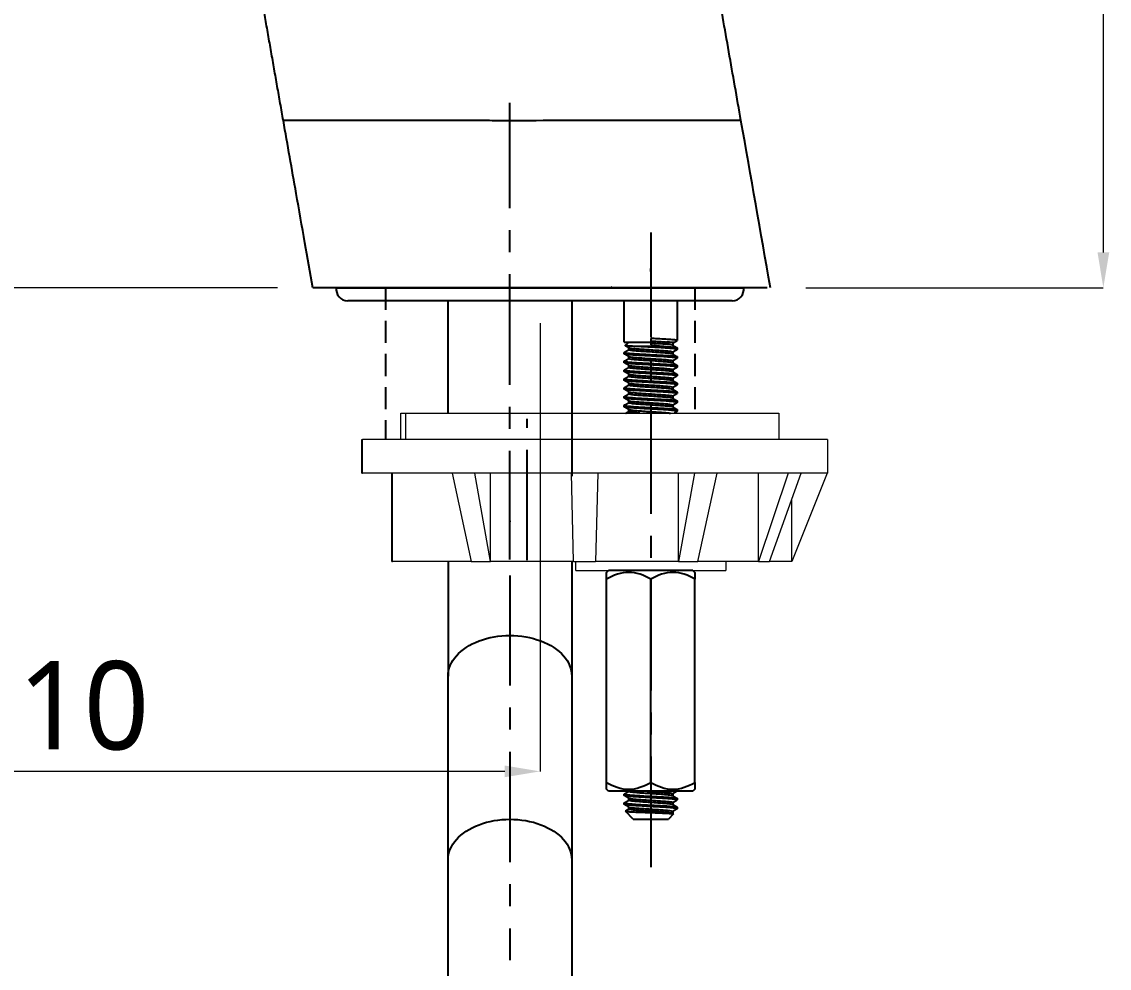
# Model space of a CAD drawing. Extents: x 0 to 790, y 0 to 579.
# Drawn here: x 447.9 to 571, y 218.8 to 326 of the extents above; entities that cross this region are included whole.
import ezdxf

# ---------------------------------------------------------------- set-up
doc = ezdxf.new("R2010")
doc.units = 0
doc.header["$LTSCALE"] = 10
doc.header["$MEASUREMENT"] = 0
doc.header["$PDMODE"] = 3
doc.header["$PDSIZE"] = -10
doc.linetypes.add('CENTER', pattern=[2, 1.25, -0.25, 0.25, -0.25])
doc.linetypes.add('HIDDEN', pattern=[0.375, 0.25, -0.125])
doc.layers.get('0').update_dxf_attribs({"linetype": 'CONTINUOUS'})
doc.layers.get('DEFPOINTS').update_dxf_attribs({"linetype": 'CONTINUOUS'})
doc.layers.add('1', color=7, linetype='CONTINUOUS')
doc.layers.add('30', color=7, linetype='CONTINUOUS', true_color=0xffffff)
doc.styles.add('Daelim Dimension', font='NanumGothic_1.ttf')
doc.dimstyles.new('DEFAULT', dxfattribs={"dimscale": 2, "dimtxt": 2, "dimasz": 2, "dimexe": 0, "dimexo": 2, "dimgap": 1, "dimtad": 1, "dimdec": 0, "dimzin": 9, "dimdsep": 46, "dimtxsty": 'Daelim Dimension', "dimcen": 0.5, "dimclrd": 5, "dimclre": 5, "dimclrt": 256, "dimadec": 1, "dimazin": 0, "dimtfac": 1, "dimtdec": 0, "dimtix": 1, "dimtmove": 0, "dimatfit": 3, "dimfxl": 1, "dimtolj": 1, "dimtzin": 1, "dimlwd": 9, "dimlwe": 9, "dimarcsym": 0})

# ---------------------------------------------------------------- blocks, each defined once
blk = doc.blocks.new('*D6')
at = {"color": 5, "lineweight": 9, "ltscale": 0.5, "transparency": 16777216}
for p, q in [((395.73, 366.42), (395.73, 241.1)), ((506.53, 291.86), (506.53, 241.1)), ((502.53, 241.1), (399.73, 241.1))]:
    blk.add_line(p, q, dxfattribs=at)
at = {"color": 5, "ltscale": 0.5, "transparency": 16777216}
for points in [[(399.73, 241.77), (399.73, 240.44), (395.73, 241.1)], [(502.53, 241.77), (502.53, 240.44), (506.53, 241.1)]]:
    blk.add_solid(points, dxfattribs=at)
at = {"layer": 'DEFPOINTS', "color": 0, "ltscale": 0.5, "transparency": 16777216}
for p in [(395.73, 370.42), (506.53, 295.86), (395.73, 241.1)]:
    blk.add_point(p, dxfattribs=at)
at = {"color": 7, "ltscale": 0.5, "transparency": 16777216, "insert": (451.13, 248.51), "char_height": 10, "attachment_point": 5, "style": 'Daelim Dimension'}
blk.add_mtext('\\A1;110', dxfattribs=at)
blk = doc.blocks.new('*D8')
at = {"color": 5, "lineweight": 9, "ltscale": 0.5, "transparency": 16777216}
for p, q in [((391.71, 370.42), (350.83, 370.42)), ((350.83, 366.42), (350.83, 299.86)), ((476.8, 295.86), (350.83, 295.86))]:
    blk.add_line(p, q, dxfattribs=at)
at = {"color": 5, "ltscale": 0.5, "transparency": 16777216}
for points in [[(350.16, 366.42), (351.49, 366.42), (350.83, 370.42)], [(350.16, 299.86), (351.49, 299.86), (350.83, 295.86)]]:
    blk.add_solid(points, dxfattribs=at)
at = {"layer": 'DEFPOINTS', "color": 0, "ltscale": 0.5, "transparency": 16777216}
for p in [(395.71, 370.42), (350.83, 295.86), (480.8, 295.86)]:
    blk.add_point(p, dxfattribs=at)
at = {"color": 7, "ltscale": 0.5, "transparency": 16777216, "insert": (343.49, 333.14), "char_height": 10, "attachment_point": 5, "rotation": 90, "style": 'Daelim Dimension'}
blk.add_mtext('\\A1;74', dxfattribs=at)
blk = doc.blocks.new('*D3')
at = {"color": 5, "lineweight": 9, "ltscale": 0.5, "transparency": 16777216}
for p, q in [((454.2, 433.1), (570.3, 433.1)), ((570.3, 429.1), (570.3, 299.86)), ((536.62, 295.86), (570.3, 295.86))]:
    blk.add_line(p, q, dxfattribs=at)
at = {"color": 5, "ltscale": 0.5, "transparency": 16777216}
for points in [[(569.64, 429.1), (570.97, 429.1), (570.3, 433.1)], [(569.64, 299.86), (570.97, 299.86), (570.3, 295.86)]]:
    blk.add_solid(points, dxfattribs=at)
at = {"layer": 'DEFPOINTS', "color": 0, "ltscale": 0.5, "transparency": 16777216}
for p in [(450.2, 433.1), (532.62, 295.86), (570.3, 295.86)]:
    blk.add_point(p, dxfattribs=at)
at = {"color": 7, "ltscale": 0.5, "transparency": 16777216, "insert": (562.85, 364.48), "char_height": 10, "attachment_point": 5, "rotation": 90, "style": 'Daelim Dimension'}
blk.add_mtext('\\A1;137', dxfattribs=at)
blk = doc.blocks.new('*D5')
at = {"color": 5, "lineweight": 9, "ltscale": 0.5, "transparency": 16777216}
for p, q in [((357.01, 295.86), (351.89, 295.86)), ((351.89, 151.36), (351.89, 291.86)), ((487.87, 147.36), (351.89, 147.36))]:
    blk.add_line(p, q, dxfattribs=at)
at = {"color": 5, "ltscale": 0.5, "transparency": 16777216}
for points in [[(351.22, 291.86), (352.56, 291.86), (351.89, 295.86)], [(351.22, 151.36), (352.56, 151.36), (351.89, 147.36)]]:
    blk.add_solid(points, dxfattribs=at)
at = {"layer": 'DEFPOINTS', "color": 0, "ltscale": 0.5, "transparency": 16777216}
for p in [(351.89, 295.86), (361.01, 295.86), (491.87, 147.36)]:
    blk.add_point(p, dxfattribs=at)
at = {"color": 7, "ltscale": 0.5, "transparency": 16777216, "insert": (344.44, 221.61), "char_height": 10, "attachment_point": 5, "rotation": 90, "style": 'Daelim Dimension'}
blk.add_mtext('\\A1;350', dxfattribs=at)

msp = doc.modelspace()

# ---------------------------------------------------------------- linework, layer by layer
at = {"ltscale": 0.5}
msp.add_line((483.46, 295.86), (529.59, 295.86), dxfattribs=at)
at = {"color": 7, "linetype": 'HIDDEN'}
for p, q in [((489.05, 295.86), (489.05, 278.66)), ((524.05, 295.86), (524.05, 281.66))]:
    msp.add_line(p, q, dxfattribs=at)
at = {"layer": '1', "color": 7, "linetype": 'Continuous'}
for p, q in [((528.29, 294.38), (484.76, 294.38)), ((496.12, 281.66), (496.12, 294.38)), ((510.12, 294.38), (510.12, 274.51)), ((516.07, 289.7), (516.07, 294.38)), ((522.07, 294.38), (522.07, 289.87)), ((516.07, 289.7), (519.07, 289.7)), ((516.18, 289.32), (516.57, 289.7)), ((519.07, 290.12), (519.07, 289.7)), ((519.07, 289.7), (519.07, 289.4)), ((521.57, 289.7), (521.63, 289.64)), ((521.57, 289.58), (521.57, 289.33)), ((516.07, 288.37), (516.07, 288.54)), ((516.57, 288.83), (516.57, 289.07)), ((520.56, 289.2), (517.58, 289.2)), ((521.57, 288.58), (521.57, 288.33)), ((522.07, 289.04), (522.07, 288.87)), ((516.07, 287.37), (516.07, 287.54)), ((516.57, 287.83), (516.57, 288.07)), ((516.57, 286.83), (516.57, 287.07)), ((521.57, 287.58), (521.57, 287.33)), ((522.07, 288.04), (522.07, 287.87)), ((522.07, 287.04), (522.07, 286.87)), ((516.07, 286.37), (516.07, 286.54)), ((516.57, 285.83), (516.57, 286.07)), ((521.57, 286.58), (521.57, 286.33)), ((522.07, 286.04), (522.07, 285.87)), ((516.07, 285.37), (516.07, 285.54)), ((516.07, 284.37), (516.07, 284.54)), ((516.57, 284.83), (516.57, 285.07)), ((521.57, 285.58), (521.57, 285.33)), ((521.57, 284.58), (521.57, 284.33)), ((522.07, 285.04), (522.07, 284.87)), ((516.07, 283.37), (516.07, 283.54)), ((516.57, 283.83), (516.57, 284.07)), ((521.57, 283.58), (521.57, 283.33)), ((522.07, 284.04), (522.07, 283.87)), ((516.07, 282.37), (516.07, 282.54)), ((516.57, 282.83), (516.57, 283.07)), ((516.57, 281.83), (516.57, 282.07)), ((521.57, 282.58), (521.57, 282.33)), ((522.07, 283.04), (522.07, 282.87)), ((522.07, 282.04), (522.07, 281.87)), ((496.12, 264.86), (496.12, 251.89)), ((510.12, 264.86), (510.12, 251.89)), ((514.07, 263.63), (514.29, 263.86)), ((523.84, 263.86), (514.29, 263.86)), ((523.84, 263.86), (524.07, 263.63)), ((514.07, 239.86), (514.07, 262.86)), ((519.07, 239.86), (519.07, 262.86)), ((524.07, 239.86), (524.07, 262.86)), ((496.12, 231.09), (496.12, 251.89)), ((510.12, 251.89), (510.12, 231.09)), ((514.29, 238.86), (514.07, 239.08)), ((523.84, 238.86), (514.29, 238.86)), ((516.57, 238.83), (516.57, 238.86)), ((524.07, 239.08), (523.84, 238.86)), ((516.07, 238.37), (516.07, 238.54)), ((516.57, 237.83), (516.57, 238.07)), ((521.57, 238.58), (521.57, 238.33)), ((522.07, 238.04), (522.07, 237.87)), ((516.07, 237.37), (516.07, 237.54)), ((517.07, 235.7), (516.19, 236.58)), ((516.57, 236.83), (516.57, 237.07)), ((521.57, 237.58), (521.57, 237.33)), ((521.57, 236.58), (521.57, 236.33)), ((522.07, 237.04), (522.07, 236.87)), ((517.07, 235.7), (521.07, 235.7)), ((521.64, 236.28), (521.07, 235.7)), ((496.12, 211.41), (496.12, 231.09)), ((510.12, 231.09), (510.12, 211.41))]:
    msp.add_line(p, q, dxfattribs=at)
at = {"layer": '1', "color": 7, "linetype": 'Continuous', "lineweight": 18}
for p, q in [((490.76, 278.66), (490.76, 281.66)), ((490.76, 281.66), (491.31, 281.66)), ((491.31, 281.66), (533.57, 281.66)), ((533.57, 281.66), (533.57, 278.66)), ((486.35, 278.66), (486.44, 278.66)), ((486.35, 274.86), (486.35, 278.66)), ((539.07, 278.66), (486.44, 278.66)), ((539.07, 278.66), (539.07, 274.86)), ((486.35, 274.86), (486.44, 274.86)), ((496.57, 274.86), (486.44, 274.86)), ((489.75, 264.86), (489.75, 274.86)), ((496.57, 274.86), (498.75, 264.86)), ((499.1, 274.86), (496.57, 274.86)), ((510.1, 274.86), (499.14, 274.86)), ((499.14, 274.85), (499.14, 274.86)), ((500.92, 264.86), (499.14, 274.85)), ((500.92, 264.86), (500.92, 274.86)), ((513.03, 274.86), (510.1, 274.86)), ((510.32, 264.86), (510.1, 274.86)), ((513.07, 274.85), (512.82, 264.86)), ((513.07, 274.85), (513.07, 274.86)), ((524.03, 274.86), (513.07, 274.86)), ((524.03, 274.86), (522.22, 264.86)), ((522.22, 264.86), (522.22, 274.86)), ((526.56, 274.86), (524.03, 274.86)), ((524.38, 264.86), (526.59, 274.85)), ((526.59, 274.85), (526.59, 274.86)), ((534.62, 274.86), (526.59, 274.86)), ((534.62, 274.86), (531.26, 264.86)), ((531.26, 264.86), (531.26, 274.86)), ((532.51, 264.86), (536.1, 274.85)), ((536.08, 274.86), (534.62, 274.86)), ((539.03, 274.86), (535.03, 264.86)), ((536.1, 274.85), (536.1, 274.86)), ((539.03, 274.86), (536.1, 274.86)), ((539.07, 274.86), (539.03, 274.86)), ((535.03, 264.86), (535.03, 271.88)), ((489.75, 264.86), (489.83, 264.86)), ((498.75, 264.86), (489.83, 264.86)), ((498.75, 264.86), (500.92, 264.86)), ((510.32, 264.86), (500.92, 264.86)), ((510.32, 264.86), (512.82, 264.86)), ((510.57, 263.86), (510.57, 264.86)), ((522.22, 264.86), (512.82, 264.86)), ((522.22, 264.86), (524.38, 264.86)), ((531.26, 264.86), (524.38, 264.86)), ((527.57, 264.86), (527.57, 263.86)), ((531.26, 264.86), (532.51, 264.86)), ((535.03, 264.86), (532.51, 264.86)), ((510.57, 263.86), (527.57, 263.86))]:
    msp.add_line(p, q, dxfattribs=at)
at = {"layer": '1', "color": 7, "linetype": 'Continuous', "lineweight": 13}
for p, q in [((491.31, 281.66), (491.31, 278.66)), ((486.44, 274.86), (486.44, 278.66)), ((489.83, 264.86), (489.83, 274.86))]:
    msp.add_line(p, q, dxfattribs=at)
at = {"layer": '1', "color": 7, "linetype": 'Continuous'}
for centre, start, end in [((484.76, 295.69), 172.6086, 270), ((528.29, 295.69), 270, 7.3914)]:
    msp.add_arc(centre, 1.31, start, end, dxfattribs=at)
at = {"layer": '1', "color": 7, "linetype": 'Continuous', "lineweight": 18, "extrusion": (0, 0, -1)}
for centre, major_axis, ratio, start_param, end_param in [((511.46, 206.7), (-15.38, 68.06), 0.332406, 0.128423, 0.129785), ((511.58, 206.7), (-0.02, 68.25), 0.401159, 0.053537, 0.054899), ((511.7, 206.73), (15.35, 68.03), 0.332526, 6.261762, 6.263125), ((511.78, 206.7), (24.43, 68.11), 0.178447, 6.272718, 6.27408)]:
    msp.add_ellipse(centre, major_axis=major_axis, ratio=ratio, start_param=start_param, end_param=end_param, dxfattribs=at)
at = {"layer": '1', "color": 7, "linetype": 'Continuous', "extrusion": (0, 0, -1)}
for centre in [(503.12, 251.89), (503.12, 231.09)]:
    msp.add_ellipse(centre, major_axis=(-7, 0), ratio=0.656059, start_param=0, end_param=3.141593, dxfattribs=at)
at = {"layer": '1', "color": 1, "linetype": 'CENTER'}
for points, knots in [([(503.12, 265.08), (503.12, 270.08), (503.12, 316.8)], [0, 0, 0.096663, 1, 1]), ([(519.07, 302.1), (519.07, 297.1), (519.07, 229.2)], [0, 0, 0.06859, 1, 1]), ([(505.07, 265.01), (505.07, 270.01), (505.07, 281.01)], [0, 0, 0.3125, 1, 1]), ([(503.12, 263.26), (503.12, 258.26), (503.12, 219.73)], [0, 0, 0.114857, 1, 1])]:
    msp.add_open_spline(points, degree=1, knots=knots, dxfattribs=at)
at = {"layer": '1', "color": 7, "linetype": 'Continuous'}
for points, knots in [([(514.61, 295.93), (514.61, 295.93), (514.6, 295.93), (514.6, 295.92), (514.6, 295.92), (514.6, 295.92)], [0, 0, 0, 0, 0.562788, 0.562788, 1, 1, 1, 1]), ([(522.07, 289.87), (522.07, 289.88), (522.02, 289.9), (521.84, 289.94), (521.69, 289.95), (521.29, 289.99), (521.04, 290), (520.49, 290.04), (520.17, 290.06), (519.59, 290.09), (519.33, 290.1), (519.07, 290.12)], [0, 0, 0, 0, 0.187281, 0.187281, 0.402456, 0.402456, 0.617581, 0.617581, 0.832718, 0.832718, 1, 1, 1, 1]), ([(519.07, 289.83), (519.1, 289.83), (519.14, 289.82), (519.45, 289.81), (519.74, 289.79), (520.26, 289.75), (520.5, 289.73), (520.76, 289.71), (520.81, 289.71), (520.86, 289.7)], [0, 0, 0, 0, 0.053341, 0.053341, 0.477671, 0.477671, 0.901842, 0.901842, 1, 1, 1, 1]), ([(521.55, 289.34), (521.54, 289.35), (521.53, 289.35), (521.45, 289.38), (521.34, 289.39), (521.04, 289.43), (520.85, 289.45), (520.41, 289.49), (520.16, 289.5), (519.63, 289.54), (519.35, 289.56), (519.07, 289.58)], [0, 0, 0, 0, 0.082063, 0.082063, 0.311546, 0.311546, 0.540984, 0.540984, 0.770498, 0.770498, 1, 1, 1, 1]), ([(519.07, 289.4), (519.23, 289.38), (519.39, 289.36), (519.55, 289.34), (519.9, 289.29), (520.24, 289.24), (520.56, 289.2)], [0, 0, 0, 0, 0.316637, 0.316637, 0.316637, 1, 1, 1, 1]), ([(521.64, 289.62), (521.64, 289.63), (521.6, 289.64), (521.47, 289.66), (521.34, 289.67), (521.08, 289.69), (520.97, 289.7), (520.86, 289.7)], [0, 0, 0, 0, 0.316108, 0.316108, 0.752657, 0.752657, 1, 1, 1, 1]), ([(520.86, 289.7), (521.01, 289.7), (521.15, 289.7), (521.43, 289.7), (521.56, 289.7), (521.75, 289.7), (521.8, 289.7), (521.79, 289.7), (521.79, 289.7), (521.79, 289.7)], [0, 0, 0, 0, 0.255283, 0.255283, 0.609051, 0.609051, 0.994456, 0.994456, 1, 1, 1, 1]), ([(516.07, 288.54), (516.07, 288.53), (516.09, 288.52), (516.19, 288.49), (516.31, 288.47), (516.65, 288.43), (516.88, 288.42), (517.39, 288.38), (517.69, 288.36), (518.32, 288.33), (518.66, 288.31), (519.33, 288.27), (519.67, 288.25), (520.31, 288.22), (520.62, 288.2), (521.15, 288.17), (521.39, 288.15), (521.76, 288.11), (521.9, 288.09), (522.04, 288.06), (522.07, 288.05), (522.07, 288.04)], [0, 0, 0, 0, 0.062306, 0.062306, 0.169753, 0.169753, 0.277207, 0.277207, 0.384644, 0.384644, 0.49211, 0.49211, 0.599543, 0.599543, 0.707012, 0.707012, 0.814452, 0.814452, 0.921903, 0.921903, 1, 1, 1, 1]), ([(522.07, 287.87), (522.07, 287.87), (522.06, 287.88), (522.01, 287.9), (521.92, 287.92), (521.63, 287.96), (521.43, 287.98), (520.96, 288.01), (520.68, 288.03), (520.07, 288.07), (519.74, 288.08), (519.07, 288.12), (518.73, 288.14), (518.07, 288.17), (517.75, 288.19), (517.18, 288.23), (516.93, 288.24), (516.51, 288.28), (516.34, 288.3), (516.12, 288.33), (516.07, 288.35), (516.07, 288.37)], [0, 0, 0, 0, 0.035132, 0.035132, 0.142705, 0.142705, 0.250312, 0.250312, 0.357888, 0.357888, 0.465496, 0.465496, 0.57307, 0.57307, 0.68066, 0.68066, 0.788248, 0.788248, 0.895827, 0.895827, 1, 1, 1, 1]), ([(517.58, 289.2), (517.3, 289.21), (517.04, 289.22), (516.62, 289.25), (516.45, 289.26), (516.23, 289.28), (516.17, 289.29), (516.17, 289.31), (516.17, 289.31), (516.17, 289.31)], [0, 0, 0, 0, 0.321107, 0.321107, 0.64382, 0.64382, 0.966535, 0.966535, 1, 1, 1, 1]), ([(521.55, 288.34), (521.52, 288.36), (521.45, 288.37), (521.24, 288.41), (521.08, 288.43), (520.69, 288.46), (520.46, 288.48), (519.97, 288.52), (519.69, 288.53), (519.14, 288.57), (518.85, 288.59), (518.3, 288.62), (518.03, 288.64), (517.55, 288.68), (517.33, 288.7), (516.97, 288.73), (516.82, 288.75), (516.63, 288.79), (516.57, 288.8), (516.57, 288.82), (516.57, 288.82), (516.57, 288.83)], [0, 0, 0, 0, 0.099977, 0.099977, 0.211767, 0.211767, 0.32359, 0.32359, 0.435385, 0.435385, 0.547181, 0.547181, 0.658997, 0.658997, 0.77079, 0.77079, 0.882627, 0.882627, 0.994411, 0.994411, 1, 1, 1, 1]), ([(516.58, 289.06), (516.61, 289.05), (516.67, 289.03), (516.87, 289), (517.03, 288.98), (517.41, 288.94), (517.63, 288.93), (518.13, 288.89), (518.4, 288.87), (518.96, 288.84), (519.24, 288.82), (519.8, 288.78), (520.07, 288.77), (520.55, 288.73), (520.78, 288.71), (521.14, 288.68), (521.29, 288.66), (521.5, 288.62), (521.55, 288.6), (521.57, 288.58), (521.57, 288.58), (521.57, 288.58)], [0, 0, 0, 0, 0.092499, 0.092499, 0.204283, 0.204283, 0.316097, 0.316097, 0.427888, 0.427888, 0.539675, 0.539675, 0.651489, 0.651489, 0.763274, 0.763274, 0.875106, 0.875106, 0.986884, 0.986884, 1, 1, 1, 1]), ([(522.07, 288.87), (522.07, 288.88), (522.04, 288.89), (521.9, 288.93), (521.76, 288.94), (521.39, 288.98), (521.16, 289), (520.62, 289.03), (520.32, 289.05), (519.68, 289.09), (519.34, 289.1), (518.66, 289.14), (518.32, 289.16), (518.01, 289.18), (517.86, 289.19), (517.72, 289.19), (517.58, 289.2)], [0, 0, 0, 0, 0.117085, 0.117085, 0.278512, 0.278512, 0.439927, 0.439927, 0.601334, 0.601334, 0.762766, 0.762766, 0.924158, 0.924158, 0.924158, 1, 1, 1, 1]), ([(520.56, 289.2), (520.85, 289.19), (521.11, 289.17), (521.55, 289.13), (521.73, 289.11), (521.98, 289.08), (522.05, 289.06), (522.07, 289.04), (522.07, 289.04), (522.07, 289.04)], [0, 0, 0, 0, 0.314872, 0.314872, 0.636042, 0.636042, 0.957308, 0.957308, 1, 1, 1, 1]), ([(516.08, 287.55), (516.07, 287.55), (516.07, 287.54), (516.06, 287.52), (516.12, 287.5), (516.34, 287.46), (516.5, 287.45), (516.92, 287.41), (517.18, 287.39), (517.74, 287.36), (518.06, 287.34), (518.72, 287.31), (519.06, 287.29), (519.73, 287.25), (520.06, 287.23), (520.67, 287.2), (520.95, 287.18), (521.43, 287.14), (521.63, 287.12), (521.92, 287.09), (522.01, 287.07), (522.06, 287.05), (522.07, 287.04), (522.07, 287.04)], [0, 0, 0, 0, 0.027906, 0.027906, 0.132117, 0.132117, 0.236367, 0.236367, 0.340585, 0.340585, 0.444817, 0.444817, 0.54904, 0.54904, 0.653254, 0.653254, 0.7575, 0.7575, 0.861716, 0.861716, 0.965964, 0.965964, 1, 1, 1, 1]), ([(522.05, 286.85), (522.06, 286.86), (522.06, 286.86), (522.07, 286.88), (522.03, 286.9), (521.82, 286.94), (521.66, 286.96), (521.26, 286.99), (521.01, 287.01), (520.45, 287.04), (520.13, 287.06), (519.48, 287.1), (519.13, 287.11), (518.46, 287.15), (518.13, 287.17), (517.52, 287.21), (517.23, 287.22), (516.75, 287.26), (516.54, 287.28), (516.24, 287.31), (516.14, 287.33), (516.08, 287.35), (516.07, 287.36), (516.07, 287.37)], [0, 0, 0, 0, 0.023619, 0.023619, 0.12783, 0.12783, 0.232073, 0.232073, 0.336291, 0.336291, 0.440517, 0.440517, 0.544741, 0.544741, 0.648951, 0.648951, 0.753198, 0.753198, 0.857412, 0.857412, 0.961655, 0.961655, 1, 1, 1, 1]), ([(521.55, 287.34), (521.54, 287.35), (521.51, 287.36), (521.39, 287.39), (521.27, 287.4), (520.95, 287.44), (520.74, 287.46), (520.28, 287.49), (520.02, 287.51), (519.49, 287.55), (519.2, 287.57), (518.64, 287.6), (518.36, 287.62), (517.84, 287.66), (517.6, 287.67), (517.18, 287.71), (517, 287.73), (516.74, 287.76), (516.64, 287.78), (516.58, 287.81), (516.57, 287.82), (516.57, 287.83)], [0, 0, 0, 0, 0.058801, 0.058801, 0.169952, 0.169952, 0.281099, 0.281099, 0.39227, 0.39227, 0.503404, 0.503404, 0.614583, 0.614583, 0.725721, 0.725721, 0.836889, 0.836889, 0.948035, 0.948035, 1, 1, 1, 1]), ([(516.58, 288.06), (516.59, 288.06), (516.6, 288.05), (516.67, 288.03), (516.78, 288.01), (517.07, 287.98), (517.25, 287.96), (517.69, 287.92), (517.94, 287.91), (518.46, 287.87), (518.75, 287.85), (519.31, 287.81), (519.59, 287.8), (520.12, 287.76), (520.38, 287.74), (520.82, 287.71), (521.02, 287.69), (521.32, 287.65), (521.43, 287.64), (521.54, 287.61), (521.57, 287.59), (521.57, 287.58)], [0, 0, 0, 0, 0.032245, 0.032245, 0.143447, 0.143447, 0.254625, 0.254625, 0.365847, 0.365847, 0.477017, 0.477017, 0.588222, 0.588222, 0.699404, 0.699404, 0.810594, 0.810594, 0.921793, 0.921793, 1, 1, 1, 1]), ([(516.58, 287.06), (516.6, 287.05), (516.65, 287.04), (516.81, 287.01), (516.95, 286.99), (517.3, 286.95), (517.51, 286.94), (517.99, 286.9), (518.26, 286.88), (518.81, 286.85), (519.1, 286.83), (519.65, 286.79), (519.93, 286.78), (520.43, 286.74), (520.66, 286.72), (521.05, 286.68), (521.22, 286.67), (521.45, 286.63), (521.53, 286.61), (521.56, 286.59), (521.57, 286.58), (521.57, 286.58)], [0, 0, 0, 0, 0.074862, 0.074862, 0.186419, 0.186419, 0.297989, 0.297989, 0.40956, 0.40956, 0.52111, 0.52111, 0.632701, 0.632701, 0.744254, 0.744254, 0.855848, 0.855848, 0.967397, 0.967397, 1, 1, 1, 1]), ([(516.07, 286.54), (516.07, 286.53), (516.08, 286.52), (516.13, 286.5), (516.23, 286.48), (516.54, 286.44), (516.74, 286.43), (517.23, 286.39), (517.51, 286.37), (518.12, 286.34), (518.46, 286.32), (519.13, 286.28), (519.47, 286.27), (520.12, 286.23), (520.44, 286.21), (521, 286.18), (521.25, 286.16), (521.66, 286.12), (521.82, 286.1), (522.02, 286.07), (522.07, 286.05), (522.07, 286.04)], [0, 0, 0, 0, 0.039741, 0.039741, 0.147309, 0.147309, 0.254905, 0.254905, 0.362472, 0.362472, 0.470074, 0.470074, 0.57764, 0.57764, 0.685227, 0.685227, 0.792804, 0.792804, 0.900377, 0.900377, 1, 1, 1, 1]), ([(522.07, 285.87), (522.07, 285.88), (522.05, 285.89), (521.96, 285.92), (521.85, 285.93), (521.52, 285.97), (521.3, 285.99), (520.8, 286.02), (520.5, 286.04), (519.88, 286.08), (519.54, 286.09), (518.87, 286.13), (518.53, 286.15), (517.88, 286.18), (517.57, 286.2), (517.03, 286.24), (516.79, 286.25), (516.41, 286.29), (516.26, 286.31), (516.1, 286.34), (516.07, 286.35), (516.07, 286.37)], [0, 0, 0, 0, 0.056335, 0.056335, 0.163935, 0.163935, 0.27155, 0.27155, 0.379144, 0.379144, 0.48677, 0.48677, 0.594361, 0.594361, 0.701983, 0.701983, 0.809582, 0.809582, 0.917187, 0.917187, 1, 1, 1, 1]), ([(521.55, 286.34), (521.55, 286.34), (521.55, 286.35), (521.5, 286.36), (521.42, 286.38), (521.16, 286.42), (520.99, 286.44), (520.58, 286.47), (520.34, 286.49), (519.83, 286.53), (519.55, 286.54), (518.99, 286.58), (518.7, 286.6), (518.16, 286.63), (517.9, 286.65), (517.43, 286.69), (517.22, 286.71), (516.89, 286.74), (516.76, 286.76), (516.6, 286.79), (516.57, 286.81), (516.57, 286.83)], [0, 0, 0, 0, 0.012707, 0.012707, 0.12395, 0.12395, 0.235157, 0.235157, 0.346407, 0.346407, 0.457609, 0.457609, 0.568831, 0.568831, 0.680053, 0.680053, 0.791266, 0.791266, 0.902509, 0.902509, 1, 1, 1, 1]), ([(521.55, 285.34), (521.53, 285.35), (521.49, 285.37), (521.33, 285.4), (521.19, 285.41), (520.84, 285.45), (520.63, 285.47), (520.15, 285.5), (519.88, 285.52), (519.34, 285.56), (519.05, 285.58), (518.49, 285.61), (518.22, 285.63), (517.71, 285.66), (517.48, 285.68), (517.09, 285.72), (516.92, 285.74), (516.68, 285.77), (516.61, 285.79), (516.57, 285.82), (516.57, 285.82), (516.57, 285.83)], [0, 0, 0, 0, 0.07777, 0.07777, 0.188937, 0.188937, 0.300118, 0.300118, 0.4113, 0.4113, 0.522462, 0.522462, 0.633664, 0.633664, 0.744828, 0.744828, 0.856032, 0.856032, 0.967193, 0.967193, 1, 1, 1, 1]), ([(516.58, 286.06), (516.58, 286.06), (516.59, 286.06), (516.63, 286.04), (516.72, 286.02), (516.98, 285.99), (517.15, 285.97), (517.56, 285.93), (517.81, 285.91), (518.32, 285.88), (518.6, 285.86), (519.16, 285.82), (519.44, 285.81), (519.99, 285.77), (520.25, 285.75), (520.71, 285.72), (520.92, 285.7), (521.25, 285.66), (521.38, 285.65), (521.53, 285.61), (521.57, 285.59), (521.57, 285.58)], [0, 0, 0, 0, 0.011172, 0.011172, 0.12261, 0.12261, 0.234012, 0.234012, 0.345459, 0.345459, 0.456857, 0.456857, 0.568276, 0.568276, 0.679694, 0.679694, 0.791102, 0.791102, 0.90254, 0.90254, 1, 1, 1, 1]), ([(516.07, 285.54), (516.07, 285.52), (516.1, 285.51), (516.26, 285.48), (516.4, 285.46), (516.78, 285.42), (517.02, 285.41), (517.57, 285.37), (517.88, 285.35), (518.52, 285.32), (518.86, 285.3), (519.53, 285.26), (519.87, 285.24), (520.5, 285.21), (520.79, 285.19), (521.3, 285.15), (521.51, 285.14), (521.84, 285.1), (521.96, 285.08), (522.05, 285.06), (522.07, 285.05), (522.07, 285.04)], [0, 0, 0, 0, 0.082541, 0.082541, 0.190228, 0.190228, 0.297899, 0.297899, 0.405571, 0.405571, 0.513253, 0.513253, 0.620911, 0.620911, 0.728614, 0.728614, 0.836279, 0.836279, 0.943967, 0.943967, 1, 1, 1, 1]), ([(522.07, 284.87), (522.07, 284.87), (522.07, 284.87), (522.05, 284.89), (521.98, 284.91), (521.73, 284.95), (521.56, 284.97), (521.11, 285), (520.85, 285.02), (520.26, 285.06), (519.94, 285.07), (519.28, 285.11), (518.93, 285.13), (518.27, 285.16), (517.94, 285.18), (517.35, 285.22), (517.08, 285.23), (516.62, 285.27), (516.44, 285.29), (516.17, 285.32), (516.09, 285.34), (516.07, 285.36), (516.07, 285.36), (516.07, 285.37)], [0, 0, 0, 0, 0.012831, 0.012831, 0.120415, 0.120415, 0.228042, 0.228042, 0.335633, 0.335633, 0.443245, 0.443245, 0.550837, 0.550837, 0.65843, 0.65843, 0.766043, 0.766043, 0.873632, 0.873632, 0.981255, 0.981255, 1, 1, 1, 1]), ([(516.07, 284.54), (516.07, 284.53), (516.07, 284.53), (516.09, 284.51), (516.17, 284.49), (516.43, 284.45), (516.62, 284.44), (517.07, 284.4), (517.34, 284.38), (517.93, 284.35), (518.26, 284.33), (518.92, 284.29), (519.27, 284.28), (519.93, 284.24), (520.26, 284.22), (520.84, 284.19), (521.11, 284.17), (521.55, 284.13), (521.73, 284.11), (521.98, 284.08), (522.05, 284.06), (522.07, 284.04), (522.07, 284.04), (522.07, 284.04)], [0, 0, 0, 0, 0.018325, 0.018325, 0.125896, 0.125896, 0.233511, 0.233511, 0.341089, 0.341089, 0.448693, 0.448693, 0.55627, 0.55627, 0.663855, 0.663855, 0.771451, 0.771451, 0.879028, 0.879028, 0.986637, 0.986637, 1, 1, 1, 1]), ([(521.55, 284.34), (521.55, 284.35), (521.53, 284.35), (521.46, 284.37), (521.36, 284.39), (521.07, 284.43), (520.89, 284.45), (520.46, 284.48), (520.21, 284.5), (519.68, 284.54), (519.4, 284.55), (518.84, 284.59), (518.55, 284.61), (518.02, 284.64), (517.77, 284.66), (517.32, 284.7), (517.13, 284.72), (516.82, 284.75), (516.7, 284.77), (516.59, 284.8), (516.57, 284.81), (516.57, 284.83)], [0, 0, 0, 0, 0.031894, 0.031894, 0.143094, 0.143094, 0.25427, 0.25427, 0.36549, 0.36549, 0.476658, 0.476658, 0.58786, 0.58786, 0.69904, 0.69904, 0.810228, 0.810228, 0.921426, 0.921426, 1, 1, 1, 1]), ([(516.58, 285.06), (516.6, 285.05), (516.63, 285.04), (516.74, 285.02), (516.87, 285), (517.2, 284.96), (517.4, 284.95), (517.86, 284.91), (518.12, 284.89), (518.66, 284.86), (518.95, 284.84), (519.51, 284.8), (519.79, 284.79), (520.3, 284.75), (520.55, 284.73), (520.96, 284.69), (521.14, 284.68), (521.4, 284.64), (521.49, 284.62), (521.56, 284.6), (521.57, 284.59), (521.57, 284.58)], [0, 0, 0, 0, 0.057292, 0.057292, 0.16864, 0.16864, 0.279984, 0.279984, 0.391351, 0.391351, 0.502682, 0.502682, 0.614058, 0.614058, 0.725393, 0.725393, 0.836759, 0.836759, 0.948101, 0.948101, 1, 1, 1, 1]), ([(522.07, 283.87), (522.07, 283.88), (522.04, 283.89), (521.9, 283.93), (521.76, 283.94), (521.4, 283.98), (521.16, 284), (520.63, 284.03), (520.32, 284.05), (519.68, 284.09), (519.34, 284.1), (518.67, 284.14), (518.33, 284.16), (517.7, 284.2), (517.4, 284.21), (516.88, 284.25), (516.66, 284.27), (516.32, 284.3), (516.19, 284.32), (516.09, 284.35), (516.07, 284.36), (516.07, 284.37)], [0, 0, 0, 0, 0.07721, 0.07721, 0.184876, 0.184876, 0.292534, 0.292534, 0.400187, 0.400187, 0.507857, 0.507857, 0.6155, 0.6155, 0.723186, 0.723186, 0.830835, 0.830835, 0.938504, 0.938504, 1, 1, 1, 1]), ([(516.07, 283.54), (516.07, 283.53), (516.09, 283.52), (516.19, 283.49), (516.31, 283.47), (516.66, 283.43), (516.88, 283.42), (517.39, 283.38), (517.69, 283.36), (518.32, 283.33), (518.66, 283.31), (519.33, 283.27), (519.68, 283.25), (520.31, 283.22), (520.62, 283.2), (521.16, 283.17), (521.39, 283.15), (521.76, 283.11), (521.9, 283.09), (522.04, 283.06), (522.07, 283.05), (522.07, 283.04)], [0, 0, 0, 0, 0.061744, 0.061744, 0.169363, 0.169363, 0.276988, 0.276988, 0.384598, 0.384598, 0.492236, 0.492236, 0.599841, 0.599841, 0.707482, 0.707482, 0.815094, 0.815094, 0.922717, 0.922717, 1, 1, 1, 1]), ([(522.07, 282.87), (522.07, 282.87), (522.06, 282.88), (522.01, 282.9), (521.92, 282.92), (521.63, 282.96), (521.44, 282.97), (520.96, 283.01), (520.68, 283.03), (520.08, 283.07), (519.74, 283.08), (519.08, 283.12), (518.73, 283.14), (518.08, 283.17), (517.76, 283.19), (517.19, 283.23), (516.93, 283.24), (516.51, 283.28), (516.34, 283.3), (516.12, 283.33), (516.07, 283.35), (516.07, 283.37)], [0, 0, 0, 0, 0.034236, 0.034236, 0.141807, 0.141807, 0.249413, 0.249413, 0.356986, 0.356986, 0.464592, 0.464592, 0.572164, 0.572164, 0.679752, 0.679752, 0.787339, 0.787339, 0.894915, 0.894915, 1, 1, 1, 1]), ([(521.55, 283.34), (521.53, 283.36), (521.47, 283.37), (521.26, 283.41), (521.11, 283.42), (520.73, 283.46), (520.51, 283.48), (520.02, 283.51), (519.74, 283.53), (519.19, 283.57), (518.9, 283.59), (518.35, 283.62), (518.08, 283.64), (517.59, 283.67), (517.37, 283.69), (517, 283.73), (516.85, 283.75), (516.64, 283.78), (516.58, 283.8), (516.57, 283.82), (516.57, 283.82), (516.57, 283.83)], [0, 0, 0, 0, 0.095206, 0.095206, 0.206599, 0.206599, 0.318023, 0.318023, 0.429424, 0.429424, 0.540821, 0.540821, 0.652245, 0.652245, 0.763641, 0.763641, 0.875082, 0.875082, 0.98647, 0.98647, 1, 1, 1, 1]), ([(516.58, 284.06), (516.61, 284.05), (516.68, 284.03), (516.9, 284), (517.06, 283.98), (517.45, 283.94), (517.68, 283.92), (518.18, 283.89), (518.45, 283.87), (519.01, 283.83), (519.3, 283.82), (519.85, 283.78), (520.11, 283.76), (520.6, 283.73), (520.81, 283.71), (521.17, 283.67), (521.32, 283.66), (521.51, 283.62), (521.56, 283.6), (521.57, 283.58), (521.57, 283.58), (521.57, 283.58)], [0, 0, 0, 0, 0.103117, 0.103117, 0.214523, 0.214523, 0.325963, 0.325963, 0.437372, 0.437372, 0.548784, 0.548784, 0.660215, 0.660215, 0.771623, 0.771623, 0.883075, 0.883075, 0.994475, 0.994475, 1, 1, 1, 1]), ([(516.08, 282.55), (516.07, 282.55), (516.07, 282.54), (516.06, 282.52), (516.12, 282.5), (516.34, 282.46), (516.51, 282.45), (516.92, 282.41), (517.18, 282.39), (517.75, 282.36), (518.07, 282.34), (518.72, 282.3), (519.07, 282.29), (519.74, 282.25), (520.07, 282.23), (520.67, 282.2), (520.96, 282.18), (521.43, 282.14), (521.63, 282.12), (521.92, 282.09), (522.01, 282.07), (522.06, 282.05), (522.07, 282.04), (522.07, 282.04)], [0, 0, 0, 0, 0.024183, 0.024183, 0.12889, 0.12889, 0.233634, 0.233634, 0.338347, 0.338347, 0.443073, 0.443073, 0.547791, 0.547791, 0.652499, 0.652499, 0.75724, 0.75724, 0.86195, 0.86195, 0.966692, 0.966692, 1, 1, 1, 1]), ([(522.05, 281.85), (522.06, 281.86), (522.06, 281.86), (522.08, 281.88), (522.03, 281.9), (521.82, 281.94), (521.67, 281.95), (521.26, 281.99), (521.01, 282.01), (520.45, 282.04), (520.14, 282.06), (519.48, 282.1), (519.14, 282.11), (518.47, 282.15), (518.13, 282.17), (517.52, 282.21), (517.24, 282.22), (516.75, 282.26), (516.54, 282.28), (516.24, 282.31), (516.14, 282.33), (516.08, 282.35), (516.07, 282.36), (516.07, 282.37)], [0, 0, 0, 0, 0.018089, 0.018089, 0.122798, 0.122798, 0.227541, 0.227541, 0.332257, 0.332257, 0.436982, 0.436982, 0.541706, 0.541706, 0.646414, 0.646414, 0.751161, 0.751161, 0.855874, 0.855874, 0.960616, 0.960616, 1, 1, 1, 1]), ([(521.55, 282.34), (521.54, 282.35), (521.52, 282.36), (521.41, 282.38), (521.29, 282.4), (520.98, 282.44), (520.78, 282.46), (520.33, 282.49), (520.07, 282.51), (519.54, 282.54), (519.25, 282.56), (518.69, 282.6), (518.41, 282.62), (517.89, 282.65), (517.64, 282.67), (517.22, 282.71), (517.03, 282.72), (516.76, 282.76), (516.66, 282.78), (516.58, 282.81), (516.57, 282.82), (516.57, 282.83)], [0, 0, 0, 0, 0.052596, 0.052596, 0.163566, 0.163566, 0.274525, 0.274525, 0.385516, 0.385516, 0.496464, 0.496464, 0.607456, 0.607456, 0.71841, 0.71841, 0.829389, 0.829389, 0.940353, 0.940353, 1, 1, 1, 1]), ([(516.58, 283.06), (516.59, 283.06), (516.61, 283.05), (516.69, 283.03), (516.8, 283.01), (517.1, 282.97), (517.29, 282.95), (517.73, 282.92), (517.98, 282.9), (518.51, 282.87), (518.8, 282.85), (519.36, 282.81), (519.64, 282.79), (520.17, 282.76), (520.42, 282.74), (520.86, 282.7), (521.05, 282.69), (521.34, 282.65), (521.45, 282.63), (521.55, 282.6), (521.57, 282.59), (521.57, 282.58)], [0, 0, 0, 0, 0.039709, 0.039709, 0.150892, 0.150892, 0.262057, 0.262057, 0.373261, 0.373261, 0.484417, 0.484417, 0.595611, 0.595611, 0.706776, 0.706776, 0.817955, 0.817955, 0.929134, 0.929134, 1, 1, 1, 1]), ([(516.58, 282.06), (516.61, 282.05), (516.66, 282.04), (516.83, 282.01), (516.97, 281.99), (517.34, 281.95), (517.56, 281.93), (518.04, 281.9), (518.31, 281.88), (518.86, 281.84), (519.15, 281.82), (519.7, 281.79), (519.98, 281.77), (520.47, 281.74), (520.7, 281.72), (521.05, 281.69), (521.18, 281.67), (521.29, 281.66)], [0, 0, 0, 0, 0.0807096, 0.0807096, 0.192471, 0.192471, 0.3042528, 0.3042528, 0.4160263, 0.4160263, 0.5277858, 0.5277858, 0.6395809, 0.6395809, 0.7513408, 0.7513408, 0.8421734, 0.8421734, 0.8421734, 0.8421734]), ([(517.83, 281.66), (517.79, 281.66), (517.75, 281.66), (517.47, 281.68), (517.26, 281.7), (516.92, 281.74), (516.78, 281.76), (516.61, 281.79), (516.57, 281.81), (516.57, 281.83)], [0.652794, 0.652794, 0.652794, 0.652794, 0.6715842, 0.6715842, 0.7835818, 0.7835818, 0.8956167, 0.8956167, 1, 1, 1, 1]), ([(514.07, 262.86), (514.07, 263.3), (514.07, 263.63), (514.07, 263.63), (514.07, 263.63), (514.07, 263.63)], [0, 0, 0, 0, 0.998824, 0.998824, 1, 1, 1, 1]), ([(519.07, 262.86), (518.29, 263.31), (517.45, 263.63), (515.7, 263.63), (514.85, 263.31), (514.07, 262.86)], [0, 0, 0, 0, 0.5, 0.5, 1, 1, 1, 1]), ([(524.07, 262.86), (523.29, 263.31), (522.45, 263.63), (520.7, 263.63), (519.85, 263.31), (519.07, 262.86)], [0, 0, 0, 0, 0.5, 0.5, 1, 1, 1, 1]), ([(524.07, 263.63), (524.07, 263.63), (524.07, 263.63), (524.07, 263.63), (524.07, 263.3), (524.07, 262.86)], [0, 0, 0, 0, 0.001176, 0.001176, 1, 1, 1, 1]), ([(514.07, 239.86), (514.85, 239.41), (515.68, 239.09), (517.43, 239.08), (518.28, 239.4), (519.07, 239.86)], [0, 0, 0, 0, 0.5, 0.5, 1, 1, 1, 1]), ([(514.07, 239.08), (514.07, 239.08), (514.07, 239.08), (514.07, 239.08), (514.07, 239.41), (514.07, 239.86)], [0, 0, 0, 0, 0.001176, 0.001176, 1, 1, 1, 1]), ([(518.64, 238.86), (518.83, 238.84), (519.02, 238.83), (519.48, 238.8), (519.76, 238.79), (520.28, 238.75), (520.53, 238.73), (520.94, 238.7), (521.12, 238.68), (521.39, 238.64), (521.49, 238.63), (521.55, 238.6), (521.57, 238.59), (521.57, 238.58)], [0, 0, 0, 0, 0.128816, 0.128816, 0.32331, 0.32331, 0.517733, 0.517733, 0.712206, 0.712206, 0.906643, 0.906643, 1, 1, 1, 1]), ([(519.07, 239.86), (519.85, 239.41), (520.68, 239.09), (522.43, 239.08), (523.28, 239.4), (524.07, 239.86)], [0, 0, 0, 0, 0.5, 0.5, 1, 1, 1, 1]), ([(524.07, 239.86), (524.07, 239.41), (524.07, 239.08), (524.07, 239.08), (524.07, 239.08), (524.07, 239.08)], [0, 0, 0, 0, 0.998824, 0.998824, 1, 1, 1, 1]), ([(516.07, 238.54), (516.07, 238.53), (516.09, 238.51), (516.2, 238.48), (516.33, 238.47), (516.68, 238.43), (516.91, 238.41), (517.43, 238.38), (517.73, 238.36), (518.36, 238.32), (518.7, 238.31), (519.37, 238.27), (519.71, 238.25), (520.35, 238.21), (520.66, 238.2), (521.18, 238.16), (521.42, 238.14), (521.78, 238.11), (521.91, 238.09), (522.04, 238.06), (522.07, 238.05), (522.07, 238.04)], [0, 0, 0, 0, 0.068293, 0.068293, 0.175759, 0.175759, 0.283228, 0.283228, 0.390683, 0.390683, 0.498164, 0.498164, 0.605614, 0.605614, 0.713102, 0.713102, 0.820558, 0.820558, 0.928028, 0.928028, 1, 1, 1, 1]), ([(522.07, 237.87), (522.07, 237.87), (522.06, 237.88), (522.02, 237.9), (521.93, 237.92), (521.65, 237.96), (521.46, 237.97), (520.99, 238.01), (520.71, 238.03), (520.11, 238.06), (519.78, 238.08), (519.12, 238.12), (518.77, 238.13), (518.11, 238.17), (517.79, 238.19), (517.22, 238.22), (516.96, 238.24), (516.53, 238.28), (516.36, 238.3), (516.13, 238.33), (516.07, 238.35), (516.07, 238.37), (516.07, 238.37), (516.07, 238.37)], [0, 0, 0, 0, 0.027734, 0.027734, 0.135296, 0.135296, 0.242896, 0.242896, 0.350462, 0.350462, 0.458058, 0.458058, 0.565623, 0.565623, 0.673201, 0.673201, 0.780781, 0.780781, 0.888349, 0.888349, 0.995941, 0.995941, 1, 1, 1, 1]), ([(521.55, 238.34), (521.54, 238.35), (521.53, 238.35), (521.46, 238.38), (521.35, 238.39), (521.06, 238.43), (520.87, 238.45), (520.44, 238.48), (520.19, 238.5), (519.66, 238.54), (519.38, 238.56), (518.81, 238.59), (518.53, 238.61), (518, 238.64), (517.75, 238.66), (517.3, 238.7), (517.11, 238.72), (516.81, 238.75), (516.7, 238.77), (516.59, 238.8), (516.57, 238.81), (516.57, 238.83)], [0, 0, 0, 0, 0.031507, 0.031507, 0.142897, 0.142897, 0.254264, 0.254264, 0.365675, 0.365675, 0.477033, 0.477033, 0.588428, 0.588428, 0.699798, 0.699798, 0.811178, 0.811178, 0.922565, 0.922565, 1, 1, 1, 1]), ([(521.55, 237.34), (521.53, 237.36), (521.46, 237.37), (521.25, 237.41), (521.1, 237.43), (520.72, 237.46), (520.49, 237.48), (519.99, 237.51), (519.72, 237.53), (519.17, 237.57), (518.88, 237.59), (518.33, 237.62), (518.06, 237.64), (517.57, 237.68), (517.35, 237.7), (516.98, 237.73), (516.84, 237.75), (516.63, 237.78), (516.58, 237.8), (516.57, 237.82), (516.57, 237.82), (516.57, 237.83)], [0, 0, 0, 0, 0.099593, 0.099593, 0.210607, 0.210607, 0.321652, 0.321652, 0.432672, 0.432672, 0.54369, 0.54369, 0.654733, 0.654733, 0.765748, 0.765748, 0.876809, 0.876809, 0.987817, 0.987817, 1, 1, 1, 1]), ([(516.58, 238.06), (516.6, 238.05), (516.67, 238.03), (516.89, 238), (517.05, 237.98), (517.43, 237.94), (517.66, 237.93), (518.16, 237.89), (518.43, 237.87), (518.98, 237.83), (519.27, 237.82), (519.82, 237.78), (520.09, 237.76), (520.58, 237.73), (520.8, 237.71), (521.16, 237.67), (521.3, 237.66), (521.5, 237.62), (521.56, 237.6), (521.57, 237.58), (521.57, 237.58), (521.57, 237.58)], [0, 0, 0, 0, 0.10314, 0.10314, 0.214351, 0.214351, 0.325594, 0.325594, 0.436809, 0.436809, 0.548025, 0.548025, 0.659263, 0.659263, 0.770476, 0.770476, 0.881733, 0.881733, 0.992938, 0.992938, 1, 1, 1, 1]), ([(516.07, 237.54), (516.07, 237.54), (516.07, 237.54), (516.07, 237.52), (516.13, 237.5), (516.36, 237.46), (516.53, 237.45), (516.95, 237.41), (517.21, 237.39), (517.78, 237.35), (518.11, 237.34), (518.76, 237.3), (519.11, 237.29), (519.78, 237.25), (520.11, 237.23), (520.71, 237.19), (520.99, 237.18), (521.46, 237.14), (521.65, 237.12), (521.93, 237.09), (522.02, 237.07), (522.06, 237.05), (522.07, 237.04), (522.07, 237.04)], [0, 0, 0, 0, 0.003809, 0.003809, 0.111244, 0.111244, 0.218721, 0.218721, 0.326163, 0.326163, 0.433621, 0.433621, 0.541066, 0.541066, 0.648505, 0.648505, 0.755974, 0.755974, 0.863413, 0.863413, 0.970887, 0.970887, 1, 1, 1, 1]), ([(522.07, 236.87), (522.07, 236.88), (522.02, 236.9), (521.84, 236.94), (521.69, 236.95), (521.29, 236.99), (521.04, 237.01), (520.49, 237.04), (520.17, 237.06), (519.52, 237.09), (519.18, 237.11), (518.51, 237.15), (518.17, 237.17), (517.56, 237.2), (517.27, 237.22), (516.78, 237.26), (516.57, 237.28), (516.25, 237.31), (516.15, 237.33), (516.08, 237.35), (516.07, 237.36), (516.07, 237.37)], [0, 0, 0, 0, 0.093194, 0.093194, 0.200714, 0.200714, 0.308211, 0.308211, 0.415714, 0.415714, 0.523218, 0.523218, 0.630705, 0.630705, 0.738233, 0.738233, 0.845726, 0.845726, 0.953246, 0.953246, 1, 1, 1, 1]), ([(516.17, 236.6), (516.18, 236.59), (516.2, 236.59), (516.3, 236.57), (516.41, 236.56), (516.73, 236.54), (516.94, 236.52), (517.42, 236.5), (517.69, 236.49), (518.27, 236.47), (518.57, 236.46), (519.18, 236.44), (519.49, 236.42), (520.06, 236.4), (520.33, 236.39), (520.81, 236.37), (521.02, 236.36), (521.35, 236.33), (521.47, 236.32), (521.62, 236.3), (521.65, 236.29), (521.64, 236.28)], [0, 0, 0, 0, 0.058372, 0.058372, 0.168451, 0.168451, 0.278369, 0.278369, 0.386789, 0.386789, 0.492818, 0.492818, 0.599316, 0.599316, 0.702464, 0.702464, 0.80625, 0.80625, 0.907176, 0.907176, 1, 1, 1, 1]), ([(521.57, 236.33), (521.57, 236.34), (521.54, 236.35), (521.4, 236.38), (521.28, 236.4), (520.96, 236.44), (520.76, 236.46), (520.31, 236.49), (520.05, 236.51), (519.51, 236.55), (519.23, 236.57), (518.67, 236.6), (518.39, 236.62), (517.87, 236.65), (517.62, 236.67), (517.2, 236.71), (517.02, 236.73), (516.75, 236.76), (516.65, 236.78), (516.58, 236.81), (516.57, 236.82), (516.57, 236.83)], [0, 0, 0, 0, 0.08353, 0.08353, 0.191213, 0.191213, 0.298888, 0.298888, 0.40659, 0.40659, 0.514254, 0.514254, 0.62196, 0.62196, 0.729629, 0.729629, 0.837323, 0.837323, 0.945, 0.945, 1, 1, 1, 1]), ([(516.58, 237.06), (516.59, 237.06), (516.6, 237.05), (516.68, 237.03), (516.79, 237.01), (517.08, 236.97), (517.27, 236.96), (517.71, 236.92), (517.96, 236.9), (518.49, 236.87), (518.77, 236.85), (519.33, 236.81), (519.62, 236.8), (520.15, 236.76), (520.4, 236.74), (520.84, 236.7), (521.03, 236.69), (521.33, 236.65), (521.44, 236.63), (521.54, 236.6), (521.57, 236.59), (521.57, 236.58)], [0, 0, 0, 0, 0.034851, 0.034851, 0.146422, 0.146422, 0.257971, 0.257971, 0.369563, 0.369563, 0.481104, 0.481104, 0.592683, 0.592683, 0.704234, 0.704234, 0.815798, 0.815798, 0.927365, 0.927365, 1, 1, 1, 1]), ([(522.06, 236.86), (522.06, 236.86), (522.06, 236.86), (522.06, 236.86), (522.06, 236.86), (522.06, 236.86)], [0, 0, 0, 0, 0.917094, 0.917094, 1, 1, 1, 1])]:
    msp.add_open_spline(points, degree=3, knots=knots, dxfattribs=at)
for points, degree in [([(521.55, 289.34), (521.81, 289.19), (522.06, 289.05)], 2), ([(522.06, 289.86), (521.93, 289.78), (521.79, 289.7)], 2), ([(522.05, 289.85), (522.06, 289.86), (522.06, 289.86), (522.06, 289.86)], 3), ([(516.07, 288.55), (516.32, 288.69), (516.57, 288.83)], 2), ([(516.58, 288.06), (516.33, 288.21), (516.07, 288.36)], 2), ([(516.59, 289.06), (516.39, 289.17), (516.2, 289.29)], 2), ([(521.54, 288.35), (521.8, 288.2), (522.06, 288.05)], 2), ([(522.06, 288.86), (521.81, 288.71), (521.57, 288.57)], 2), ([(516.07, 287.55), (516.32, 287.69), (516.57, 287.83)], 2), ([(516.59, 287.06), (516.33, 287.21), (516.07, 287.36)], 2), ([(521.55, 287.34), (521.81, 287.2), (522.06, 287.05)], 2), ([(522.06, 287.86), (521.81, 287.72), (521.57, 287.57)], 2), ([(516.07, 286.55), (516.32, 286.69), (516.57, 286.83)], 2), ([(516.59, 286.06), (516.33, 286.21), (516.07, 286.36)], 2), ([(516.07, 285.55), (516.32, 285.69), (516.57, 285.83)], 2), ([(521.55, 286.35), (521.8, 286.2), (522.06, 286.05)], 2), ([(522.06, 286.86), (521.81, 286.71), (521.57, 286.57)], 2), ([(522.06, 285.86), (521.82, 285.72), (521.57, 285.57)], 2), ([(516.59, 285.06), (516.33, 285.21), (516.07, 285.36)], 2), ([(516.07, 284.55), (516.32, 284.69), (516.57, 284.83)], 2), ([(521.55, 285.35), (521.8, 285.2), (522.06, 285.05)], 2), ([(522.06, 284.86), (521.81, 284.71), (521.57, 284.57)], 2), ([(516.59, 284.06), (516.33, 284.21), (516.07, 284.36)], 2), ([(516.07, 283.55), (516.32, 283.69), (516.57, 283.83)], 2), ([(516.58, 283.06), (516.33, 283.21), (516.07, 283.36)], 2), ([(521.54, 283.35), (521.8, 283.2), (522.06, 283.05)], 2), ([(521.55, 284.35), (521.81, 284.2), (522.06, 284.05)], 2), ([(522.06, 283.86), (521.82, 283.72), (521.57, 283.57)], 2), ([(516.07, 282.55), (516.32, 282.69), (516.57, 282.83)], 2), ([(516.59, 282.06), (516.33, 282.21), (516.07, 282.36)], 2), ([(521.55, 282.34), (521.81, 282.2), (522.06, 282.05)], 2), ([(522.06, 282.86), (521.81, 282.71), (521.57, 282.57)], 2), ([(516.26, 281.66), (516.41, 281.75), (516.57, 281.83)], 2), ([(522.06, 281.86), (521.89, 281.76), (521.71, 281.66)], 2), ([(522.06, 238.86), (521.82, 238.72), (521.57, 238.57)], 2), ([(516.07, 238.55), (516.32, 238.69), (516.57, 238.83)], 2), ([(516.59, 238.06), (516.33, 238.21), (516.07, 238.36)], 2), ([(516.07, 237.55), (516.32, 237.69), (516.57, 237.83)], 2), ([(521.55, 238.35), (521.8, 238.2), (522.06, 238.05)], 2), ([(522.06, 237.86), (521.81, 237.71), (521.57, 237.57)], 2), ([(516.59, 237.06), (516.33, 237.21), (516.07, 237.36)], 2), ([(516.2, 236.62), (516.38, 236.73), (516.57, 236.83)], 2), ([(521.55, 237.35), (521.81, 237.2), (522.06, 237.05)], 2), ([(522.06, 236.86), (521.82, 236.72), (521.57, 236.57)], 2)]:
    msp.add_open_spline(points, degree=degree, dxfattribs=at)
at = {"layer": '30', "color": 7, "linetype": 'Continuous'}
for points, degree in [([(477.47, 314.77), (474.72, 330.36)], 1), ([(529.28, 314.77), (528.82, 317.37), (527.91, 322.56), (526.99, 327.76), (526.53, 330.36)], 3), ([(532.62, 295.86), (531.51, 302.16), (530.39, 308.46), (529.28, 314.77)], 3)]:
    msp.add_open_spline(points, degree=degree, dxfattribs=at)
for points, knots in [([(529.28, 314.77), (529.23, 314.77), (529.13, 314.77), (528.3, 314.77), (526.95, 314.77), (525.05, 314.77), (522.63, 314.77), (519.7, 314.77), (516.33, 314.77), (512.58, 314.77), (507.83, 314.77), (503.45, 314.76), (499.4, 314.77), (496.03, 314.77), (491.19, 314.77), (485.03, 314.77), (480.17, 314.77), (477.47, 314.77)], [0, 0, 0, 0, 0.054037, 0.108987, 0.16485, 0.221627, 0.279321, 0.337931, 0.397458, 0.457904, 0.519615, 0.611586, 0.644445, 0.705633, 0.768991, 0.871955, 1, 1, 1, 1]), ([(480.8, 295.86), (480.51, 297.55), (480.21, 299.25), (479.58, 302.81), (479.25, 304.67), (478.44, 309.28), (477.95, 312.02), (477.47, 314.77)], [0, 0, 0, 0, 0.269167, 0.269167, 0.564776, 0.564776, 1, 1, 1, 1]), ([(532.25, 295.86), (531.52, 295.86), (529.74, 295.86), (525.31, 295.86), (523.14, 295.86), (518.25, 295.86), (515.59, 295.86), (507.13, 295.86), (501.03, 295.86), (493.05, 295.86), (490.64, 295.86), (485.72, 295.86), (483.26, 295.86), (480.8, 295.86)], [0, 0, 0, 0, 0.199896, 0.199896, 0.333247, 0.333247, 0.466597, 0.466597, 0.733299, 0.733299, 0.866649, 0.866649, 1, 1, 1, 1])]:
    msp.add_open_spline(points, degree=3, knots=knots, dxfattribs=at)

# ---------------------------------------------------------------- dimensions: what is measured, and where the dimension line sits
at = {"color": 5, "ltscale": 0.5}
for base, p1, p2, text, picture, middle in [((570.3, 295.86), (450.2, 433.1), (532.62, 295.86), '137', '*D3', (562.85, 364.48)), ((350.83, 295.86), (395.71, 370.42), (480.8, 295.86), '74', '*D8', (343.49, 333.14)), ((351.89, 295.86), (491.87, 147.36), (361.01, 295.86), '350', '*D5', (344.44, 221.61))]:
    dim = msp.add_linear_dim(base=base, p1=p1, p2=p2, angle=90, text=text, dimstyle='DEFAULT', override={"dimtxt": 5, "dimclrd": 5, "dimclre": 5, "dimclrt": 7}, dxfattribs=at)
    dim.commit()
    dim.dimension.update_dxf_attribs({"geometry": picture, "text_midpoint": middle})
dim = msp.add_linear_dim(base=(395.73, 241.1), p1=(506.53, 295.86), p2=(395.73, 370.42), text='110', dimstyle='DEFAULT', override={"dimtxt": 5, "dimclrt": 7}, dxfattribs=at)
dim.commit()
dim.dimension.update_dxf_attribs({"geometry": '*D6', "text_midpoint": (451.13, 248.51)})

doc.saveas('drawing.dxf')
